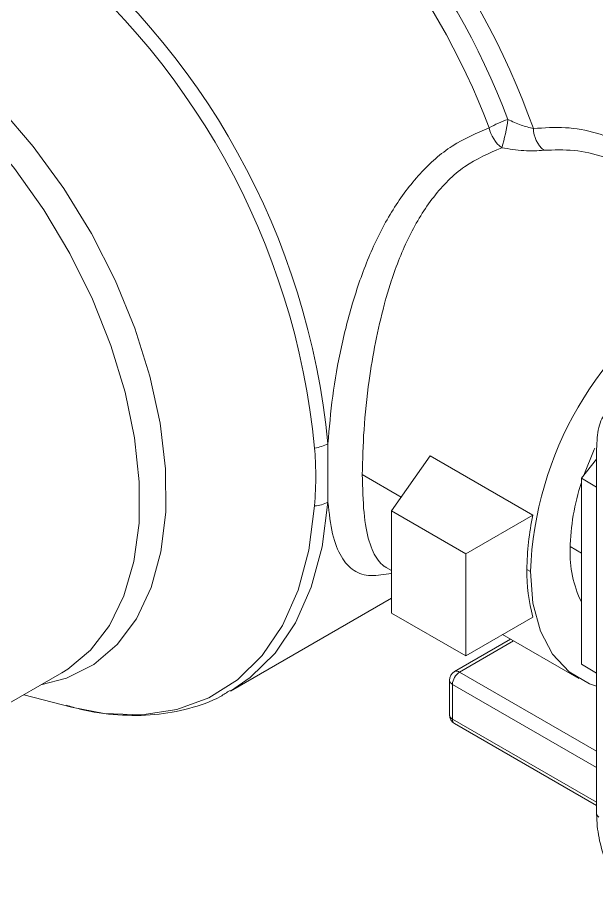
# Model space of a CAD drawing. Header units: centimetres. Extents: x -13594 to 4017, y -3206 to 1780.
# Drawn here: x -476.9 to -436.7, y -3083.7 to -3023.6 of the extents above; entities that cross this region are included whole.
import ezdxf

# ---------------------------------------------------------------- set-up
doc = ezdxf.new("R2010")
doc.units = ezdxf.units.CM

msp = doc.modelspace()

# ---------------------------------------------------------------- linework, layer by layer
at = {"color": 7, "linetype": 'Continuous', "lineweight": 0}
for p, q in [((-455.339, -3053.206), (-455.339, -3057.262)), ((-436.697, -3053.578), (-436.697, -3078.916)), ((-450.933, -3057.869), (-448.237, -3054.045)), ((-448.237, -3054.045), (-441.117, -3058.156)), ((-436.697, -3054.278), (-437.76, -3055.6)), ((-450.255, -3056.907), (-452.952, -3055.35)), ((-436.697, -3056.214), (-437.76, -3055.6)), ((-437.76, -3055.6), (-437.76, -3068.516)), ((-450.933, -3064.958), (-450.933, -3057.869)), ((-450.933, -3057.869), (-445.777, -3060.846)), ((-445.777, -3060.846), (-441.117, -3058.156)), ((-437.76, -3060.797), (-438.533, -3060.351)), ((-445.777, -3067.934), (-445.777, -3060.846)), ((-451.293, -3061.796), (-450.933, -3062.004)), ((-441.29, -3062.083), (-441.535, -3061.941)), ((-462.106, -3070.375), (-450.933, -3063.925)), ((-450.933, -3064.958), (-445.777, -3067.934)), ((-441.117, -3065.244), (-445.777, -3067.934)), ((-442.665, -3066.777), (-446.556, -3069.024)), ((-442.461, -3066.895), (-446.209, -3069.058)), ((-443.219, -3066.458), (-437.929, -3069.511)), ((-436.697, -3069.13), (-437.76, -3068.516)), ((-482.291, -3074.009), (-473.786, -3069.099)), ((-446.209, -3069.058), (-436.697, -3074.55)), ((-446.904, -3069.626), (-446.904, -3072.036)), ((-446.7, -3069.909), (-446.7, -3072.319)), ((-436.697, -3075.684), (-446.7, -3069.909)), ((-476.444, -3070.634), (-473.126, -3071.487)), ((-446.7, -3072.319), (-436.697, -3078.094)), ((-446.556, -3072.637), (-436.697, -3078.329))]:
    msp.add_line(p, q, dxfattribs=at)
at = {"color": 7, "linetype": 'Continuous', "lineweight": 0, "flags": 128}
for points in [[(-478.09, -3029.888), (-475.782, -3032.564), (-473.655, -3035.487), (-471.749, -3038.602), (-470.099, -3041.851), (-468.737, -3045.174), (-467.688, -3048.507), (-466.972, -3051.787), (-466.601, -3054.954), (-466.584, -3057.948), (-466.921, -3060.713), (-467.605, -3063.196), (-468.623, -3065.351), (-469.956, -3067.138), (-471.579, -3068.523), (-473.462, -3069.479), (-475.248, -3069.943)], [(-473.786, -3069.099), (-473.389, -3068.856), (-471.803, -3067.536), (-470.493, -3065.828), (-469.485, -3063.764), (-468.797, -3061.381), (-468.442, -3058.725), (-468.427, -3055.843), (-468.751, -3052.79), (-469.408, -3049.621), (-470.387, -3046.395), (-471.67, -3043.172), (-473.232, -3040.011), (-475.046, -3036.971), (-477.076, -3034.108), (-479.287, -3031.475)], [(-436.821, -3053.513), (-436.869, -3053.615), (-437.588, -3055.386)], [(-455.339, -3057.262), (-455.737, -3060.355), (-456.491, -3063.16), (-457.587, -3065.633), (-459.009, -3067.738), (-460.735, -3069.44), (-462.104, -3070.374)], [(-473.126, -3071.487), (-470.861, -3071.921), (-468.253, -3072.023), (-465.816, -3071.663), (-463.589, -3070.845), (-461.605, -3069.584), (-459.895, -3067.898), (-458.487, -3065.814), (-457.401, -3063.363), (-456.655, -3060.585), (-456.26, -3057.521)], [(-441.29, -3062.083), (-441.115, -3064.283), (-440.598, -3066.215), (-439.752, -3067.82), (-438.605, -3069.049), (-437.191, -3069.866), (-436.697, -3070.033)]]:
    msp.add_lwpolyline(points, dxfattribs=at)
at = {"color": 7, "linetype": 'Continuous', "lineweight": 0}
for centre, radius, start, end in [((-490.848, -3048.884), 52.768, 19.43353, 57.28523), ((-490.987, -3048.858), 51.447, 20.67348, 57.39007), ((-491.419, -3049.109), 50.516, 20.67348, 57.39007), ((-507.075, -3058.179), 51.974, 5.49037, 52.43372), ((-507.58, -3058.475), 51.561, 5.534, 52.62145), ((-440.367, -3038.035), 7.75, 108.71321, 119.26457), ((-454.831, -3029.138), 12.078, 343.03029, 352.59241), ((-441.836, -3030.781), 2.372, 192.01551, 232.53405), ((-438.985, -3031.249), 2.103, 182.13196, 228.94132), ((-416.763, -3063.003), 24.544, 121.76352, 177.8509), ((-456.579, -3050.941), 2.582, 277.09148, 298.695), ((-422.699, -3060.798), 15.837, 161.98532, 178.89178), ((-456.368, -3055.37), 2.154, 272.87657, 298.54487), ((-423.121, -3062.059), 18.414, 167.76074, 179.63247), ((-430.768, -3060.798), 7.771, 177.74075, 205.88161), ((-429.216, -3062.059), 12.32, 179.45062, 194.98081), ((-446.209, -3069.626), 0.694, 119.99731, 180), ((-445.634, -3069.958), 1.067, 122.60548, 177.39452), ((-446.412, -3069.342), 0.349, 54.38242, 114.30712), ((-446.556, -3069.591), 0.349, 185.6948, 245.62534), ((-446.209, -3072.036), 0.694, 180, 240.00269), ((-446.556, -3072.001), 0.349, 185.6948, 245.62534), ((-446.36, -3072.357), 0.342, 173.70115, 234.98667), ((-436.436, -3078.89), 0.262, 185.6948, 245.62534)]:
    msp.add_arc(centre, radius, start, end, dxfattribs=at)
for points, knots in [([(-441.086, -3031.327), (-441.368, -3031.258), (-441.933, -3031.121), (-442.546, -3030.837), (-442.854, -3030.695)], [0, 0, 0, 0, 0.499071, 1, 1, 1, 1]), ([(-455.339, -3053.206), (-455.247, -3052.12), (-455.065, -3049.949), (-454.446, -3046.474), (-453.571, -3043.064), (-452.393, -3039.829), (-450.886, -3036.89), (-449.009, -3034.39), (-446.767, -3032.394), (-445.027, -3031.648), (-444.156, -3031.274)], [0, 0, 0, 0, 0.125108, 0.250309, 0.375075, 0.500237, 0.625003, 0.749669, 0.874534, 1, 1, 1, 1]), ([(-441.086, -3031.327), (-440.345, -3031.276), (-438.867, -3031.173), (-436.694, -3031.582), (-434.654, -3032.359), (-432.83, -3033.529), (-431.396, -3034.851), (-430.766, -3035.899), (-430.509, -3036.326)], [0, 0, 0, 0, 0.176585, 0.351828, 0.5279, 0.70268, 0.878638, 1, 1, 1, 1]), ([(-443.279, -3032.663), (-444.165, -3033.043), (-445.931, -3033.799), (-448.083, -3035.992), (-449.761, -3038.726), (-450.741, -3041.219), (-451.232, -3042.834), (-451.384, -3043.383), (-451.882, -3045.237), (-452.455, -3048.242), (-452.884, -3052.303), (-452.93, -3054.334), (-452.952, -3055.35)], [0, 0, 0, 0, 0.12563, 0.250179, 0.375269, 0.499924, 0.54494, 0.557289, 0.560923, 0.750205, 0.875104, 1, 1, 1, 1]), ([(-443.279, -3032.663), (-442.768, -3032.742), (-442, -3032.862), (-441.007, -3032.881), (-440.579, -3032.85), (-440.366, -3032.835)], [0, 0, 0, 0, 0.499556, 0.750317, 1, 1, 1, 1]), ([(-434.154, -3034.232), (-434.206, -3034.199), (-434.552, -3033.979), (-435.245, -3033.66), (-436.542, -3033.161), (-438.261, -3032.761), (-439.662, -3032.81), (-440.366, -3032.835)], [0, 0, 0, 0, 0.029243, 0.191115, 0.353174, 0.675317, 1, 1, 1, 1]), ([(-436.244, -3051.336), (-436.275, -3051.386), (-436.517, -3051.779), (-436.654, -3052.56), (-436.686, -3053.309), (-436.697, -3053.578)], [0, 0, 0, 0, 0.084493, 0.672443, 1, 1, 1, 1]), ([(-456.26, -3057.521), (-456.219, -3056.791), (-456.147, -3055.487), (-456.225, -3054.109), (-456.26, -3053.503)], [0, 0, 0, 0, 0.559905, 1, 1, 1, 1]), ([(-452.952, -3055.35), (-452.93, -3056.271), (-452.885, -3058.105), (-452.516, -3060.076), (-452.013, -3061.176), (-451.595, -3061.59), (-451.4, -3061.73), (-451.351, -3061.769), (-451.3, -3061.791), (-451.293, -3061.794)], [0, 0, 0, 0, 0.27338, 0.544834, 0.818121, 0.954356, 0.959127, 0.994707, 1, 1, 1, 1]), ([(-450.933, -3062.194), (-451.425, -3062.284), (-452.447, -3062.471), (-453.572, -3062.09), (-454.452, -3061.142), (-455.066, -3059.595), (-455.248, -3058.038), (-455.339, -3057.262)], [0, 0, 0, 0, 0.1892, 0.392752, 0.594911, 0.798089, 1, 1, 1, 1]), ([(-473.463, -3071.354), (-473.159, -3071.449), (-471.951, -3071.829), (-469.897, -3072.078), (-467.347, -3072.091), (-464.971, -3071.631), (-463.218, -3071.038), (-462.349, -3070.475), (-462.13, -3070.333)], [0, 0, 0, 0, 0.073011, 0.290798, 0.506743, 0.71981, 0.929634, 1, 1, 1, 1]), ([(-436.697, -3078.916), (-436.688, -3079.191), (-436.662, -3079.987), (-436.376, -3081.399), (-435.889, -3082.759), (-435.508, -3083.525), (-435.399, -3083.744)], [0, 0, 0, 0, 0.180398, 0.522015, 0.863293, 1, 1, 1, 1])]:
    msp.add_open_spline(points, degree=3, knots=knots, dxfattribs=at)

doc.saveas('drawing.dxf')
